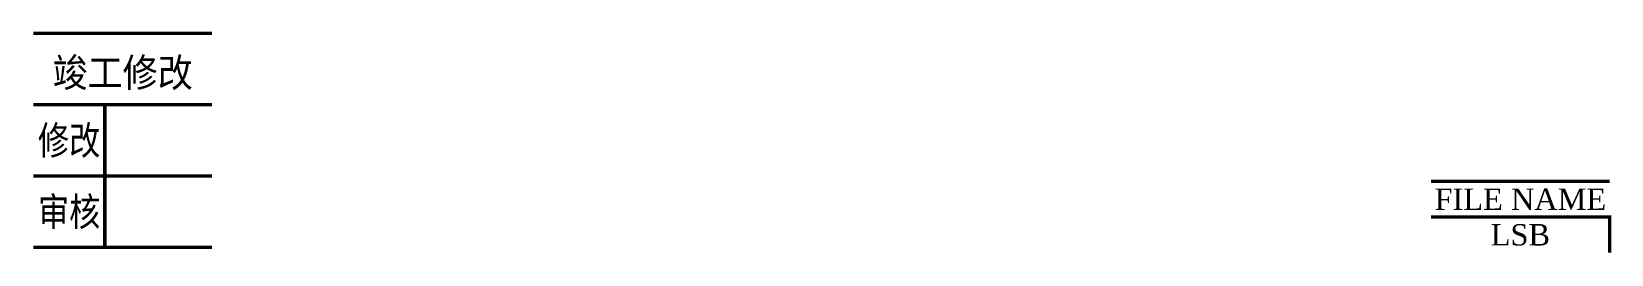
# Model space of a CAD drawing. Header units: millimetres. Extents: x 862 to 1083, y 349 to 380.
import ezdxf
from ezdxf.enums import TextEntityAlignment as Align

# ---------------------------------------------------------------- set-up
doc = ezdxf.new("R2010")
doc.units = ezdxf.units.MM
doc.styles.add('CHINESE', font='TIMES.TTF', dxfattribs={"width": 0.9})

# ---------------------------------------------------------------- blocks, each defined once
blk = doc.blocks.new('jungong')
at = {"color": 0, "const_width": 0.5}
for points in [[(-25, 0), (0, 0)], [(-25, -10), (0, -10)], [(-15, -10), (-15, -30)], [(-25, -20), (0, -20)], [(-25, -30), (0, -30)]]:
    blk.add_lwpolyline(points, dxfattribs=at)
at = {"color": 0, "style": 'CHINESE'}
for s, width, p in [('竣工修改', 0.9, (-12.5, -7.5)), ('修改', 0.8, (-20, -17)), ('审核', 0.8, (-20, -27))]:
    blk.add_text(s, height=4, dxfattribs=dict(at, width=width)).set_placement(p, align=Align.CENTER)
blk = doc.blocks.new('filename')
at = {"color": 0, "const_width": 0.5}
blk.add_lwpolyline([(-25, 5), (0, 5)], dxfattribs=at)
at = {"color": 0}
blk.add_lwpolyline([(-25, 0, 0.5, 0.5, 0), (0, 0, 0.5, 0.5, 0), (0, -5, 0, 0, 0)], format="xyseb", dxfattribs=at)
at = {"color": 0, "style": 'CHINESE'}
for s, p in [('FILE NAME', (-12.5, 2.5)), ('LSB', (-12.5, -2.5))]:
    blk.add_text(s, height=3, dxfattribs=at).set_placement(p, align=Align.MIDDLE)

msp = doc.modelspace()

# ---------------------------------------------------------------- block references
for name, p in [('jungong', (887.33, 379.99)), ('filename', (1083.06, 354.25))]:
    msp.add_blockref(name, p)

doc.saveas('drawing.dxf')
